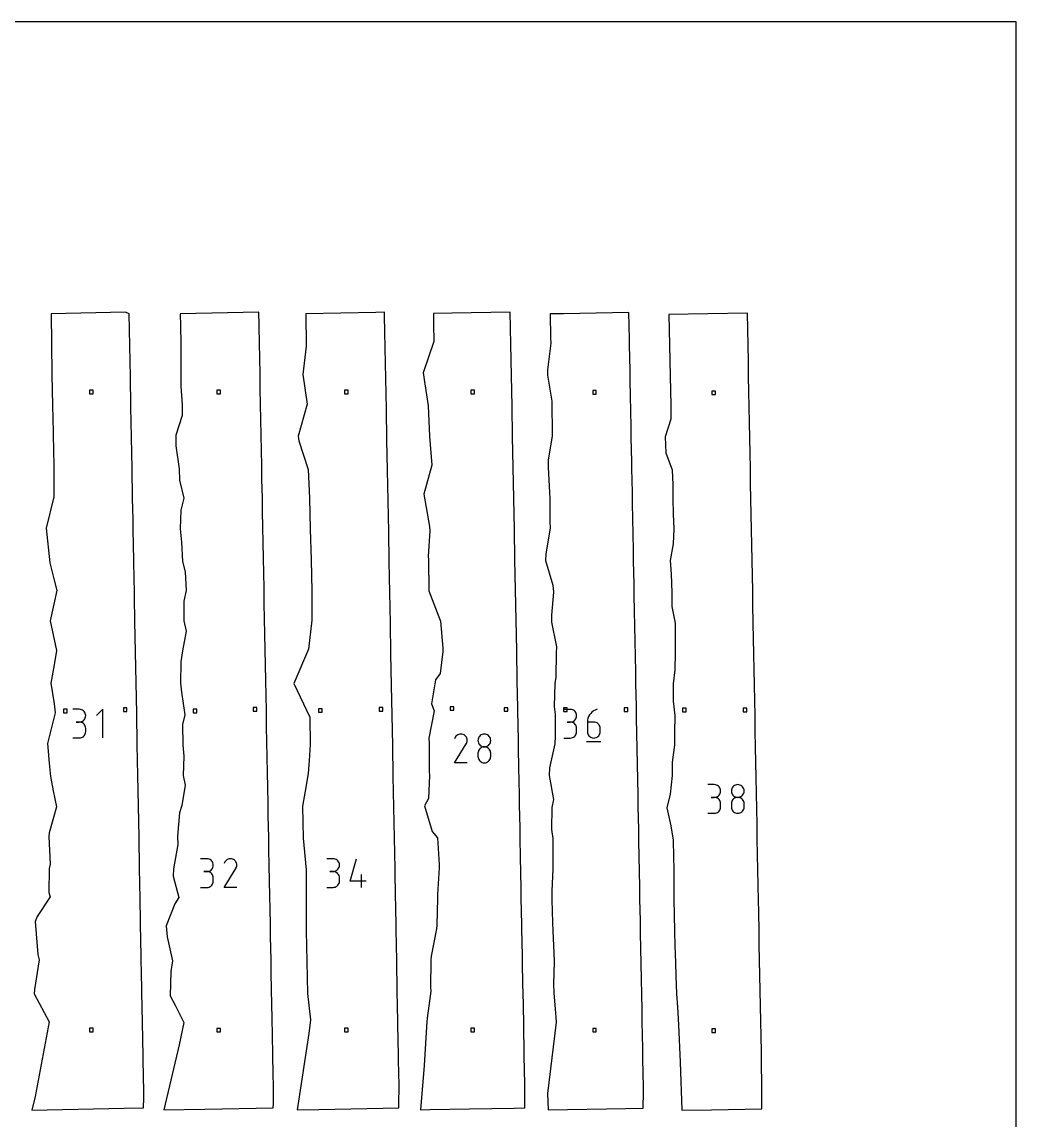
# Model space of a CAD drawing. Extents: x 0 to 24, y 0 to 12.
# Drawn here: x 17.77 to 24, y 5.12 to 12 of the extents above; entities that cross this region are included whole.
import ezdxf

# ---------------------------------------------------------------- set-up
doc = ezdxf.new("R2010")
doc.units = 0

msp = doc.modelspace()

# ---------------------------------------------------------------- linework, layer by layer
at = {"layer": 'annotation', "color": 1}
for p, q in [((18.131469, 7.694065), (18.091511, 7.694065)), ((18.138656, 7.69342), (18.131469, 7.694065)), ((18.145418, 7.691561), (18.138656, 7.69342)), ((18.151644, 7.688603), (18.145418, 7.691561)), ((18.15722, 7.684659), (18.151644, 7.688603)), ((18.162035, 7.679844), (18.15722, 7.684659)), ((18.165975, 7.674273), (18.162035, 7.679844)), ((18.168929, 7.66806), (18.165975, 7.674273)), ((18.165975, 7.633974), (18.168929, 7.640207)), ((18.170784, 7.661318), (18.168929, 7.66806)), ((18.168929, 7.640207), (18.170784, 7.646975)), ((18.171427, 7.654163), (18.170784, 7.661318)), ((18.170784, 7.646975), (18.171427, 7.654163)), ((18.171427, 7.654163), (18.171427, 7.654163)), ((18.278915, 7.694274), (18.238911, 7.654259)), ((18.278915, 7.514332), (18.278915, 7.694274)), ((21.207369, 7.693604), (21.167426, 7.693604)), ((21.214553, 7.692959), (21.207369, 7.693604)), ((21.221312, 7.691101), (21.214553, 7.692959)), ((21.227536, 7.688144), (21.221312, 7.691101)), ((21.23311, 7.684202), (21.227536, 7.688144)), ((21.237923, 7.679389), (21.23311, 7.684202)), ((21.241862, 7.67382), (21.237923, 7.679389)), ((21.244815, 7.667609), (21.241862, 7.67382)), ((21.241862, 7.633536), (21.244815, 7.639767)), ((21.246669, 7.66087), (21.244815, 7.667609)), ((21.244815, 7.639767), (21.246669, 7.646532)), ((21.247312, 7.653718), (21.246669, 7.66087)), ((21.246669, 7.646532), (21.247312, 7.653718)), ((21.247312, 7.653718), (21.247312, 7.653718)), ((21.31823, 7.637552), (21.315649, 7.625871)), ((21.322401, 7.648612), (21.31823, 7.637552)), ((21.328053, 7.658906), (21.322401, 7.648612)), ((21.335079, 7.668289), (21.328053, 7.658906)), ((21.343371, 7.676616), (21.335079, 7.668289)), ((21.35282, 7.683742), (21.343371, 7.676616)), ((21.36332, 7.689523), (21.35282, 7.683742)), ((21.374763, 7.693813), (21.36332, 7.689523)), ((21.374763, 7.693813), (21.374763, 7.693813)), ((18.131469, 7.614149), (18.111462, 7.614149)), ((18.111462, 7.614149), (18.131469, 7.614149)), ((18.131469, 7.614149), (18.138656, 7.614794)), ((18.138656, 7.613504), (18.131469, 7.614149)), ((18.131469, 7.614149), (18.131469, 7.614149)), ((18.138656, 7.614794), (18.145418, 7.616654)), ((18.145418, 7.611645), (18.138656, 7.613504)), ((18.145418, 7.616654), (18.151644, 7.619615)), ((18.151644, 7.608686), (18.145418, 7.611645)), ((18.151644, 7.619615), (18.15722, 7.623565)), ((18.15722, 7.604743), (18.151644, 7.608686)), ((18.15722, 7.623565), (18.162035, 7.628389)), ((18.162035, 7.599928), (18.15722, 7.604743)), ((18.162035, 7.628389), (18.165975, 7.633974)), ((18.165975, 7.594357), (18.162035, 7.599928)), ((18.168929, 7.588143), (18.165975, 7.594357)), ((18.170784, 7.581402), (18.168929, 7.588143)), ((18.171427, 7.574247), (18.170784, 7.581402)), ((18.171427, 7.55424), (18.171427, 7.574247)), ((18.171427, 7.574247), (18.171427, 7.574247)), ((21.207369, 7.613718), (21.187369, 7.613718)), ((21.187369, 7.613718), (21.207369, 7.613718)), ((21.207369, 7.613718), (21.214553, 7.614363)), ((21.214553, 7.613074), (21.207369, 7.613718)), ((21.207369, 7.613718), (21.207369, 7.613718)), ((21.214553, 7.614363), (21.221312, 7.616223)), ((21.221312, 7.611215), (21.214553, 7.613074)), ((21.221312, 7.616223), (21.227536, 7.619183)), ((21.227536, 7.608258), (21.221312, 7.611215)), ((21.227536, 7.619183), (21.23311, 7.623131)), ((21.23311, 7.604316), (21.227536, 7.608258)), ((21.23311, 7.623131), (21.237923, 7.627953)), ((21.237923, 7.599503), (21.23311, 7.604316)), ((21.237923, 7.627953), (21.241862, 7.633536)), ((21.241862, 7.593934), (21.237923, 7.599503)), ((21.244815, 7.587723), (21.241862, 7.593934)), ((21.246669, 7.580984), (21.244815, 7.587723)), ((21.247312, 7.573832), (21.246669, 7.580984)), ((21.247312, 7.553832), (21.247312, 7.573832)), ((21.247312, 7.573832), (21.247312, 7.573832)), ((21.315649, 7.625871), (21.314764, 7.613713)), ((21.314764, 7.613713), (21.314764, 7.553928)), ((21.354707, 7.613713), (21.314764, 7.613713)), ((21.361891, 7.613072), (21.354707, 7.613713)), ((21.368651, 7.611223), (21.361891, 7.613072)), ((21.374874, 7.608277), (21.368651, 7.611223)), ((21.380448, 7.604347), (21.374874, 7.608277)), ((21.385261, 7.599544), (21.380448, 7.604347)), ((21.3892, 7.593978), (21.385261, 7.599544)), ((21.392153, 7.587763), (21.3892, 7.593978)), ((21.394007, 7.581008), (21.392153, 7.587763)), ((21.39465, 7.573826), (21.394007, 7.581008)), ((21.39465, 7.553928), (21.39465, 7.573826)), ((21.39465, 7.573826), (21.39465, 7.573826)), ((18.091511, 7.514338), (18.131469, 7.514338)), ((18.131469, 7.514338), (18.138656, 7.514983)), ((18.131469, 7.514338), (18.131469, 7.514338)), ((18.138656, 7.514983), (18.145418, 7.516841)), ((18.145418, 7.516841), (18.151644, 7.519798)), ((18.151644, 7.519798), (18.15722, 7.52374)), ((18.15722, 7.52374), (18.162035, 7.528554)), ((18.162035, 7.528554), (18.165975, 7.534125)), ((18.165975, 7.534125), (18.168929, 7.540339)), ((18.168929, 7.540339), (18.170784, 7.547082)), ((18.170784, 7.547082), (18.171427, 7.55424)), ((20.487139, 7.518771), (20.481893, 7.508707)), ((20.491303, 7.524674), (20.487139, 7.518771)), ((20.496298, 7.529603), (20.491303, 7.524674)), ((20.501973, 7.533516), (20.496298, 7.529603)), ((20.508176, 7.536375), (20.501973, 7.533516)), ((20.514755, 7.53814), (20.508176, 7.536375)), ((20.521558, 7.538772), (20.514755, 7.53814)), ((20.528433, 7.53823), (20.521558, 7.538772)), ((20.535228, 7.536477), (20.528433, 7.53823)), ((20.541792, 7.533472), (20.535228, 7.536477)), ((20.547662, 7.529303), (20.541792, 7.533472)), ((20.541792, 7.533472), (20.541792, 7.533472)), ((20.552571, 7.524301), (20.547662, 7.529303)), ((20.556473, 7.518618), (20.552571, 7.524301)), ((20.559326, 7.512408), (20.556473, 7.518618)), ((20.561086, 7.505825), (20.559326, 7.512408)), ((20.56171, 7.499021), (20.561086, 7.505825)), ((20.561153, 7.49215), (20.56171, 7.499021)), ((20.629808, 7.505815), (20.629163, 7.498661)), ((20.629163, 7.498661), (20.629163, 7.498661)), ((20.629163, 7.498661), (20.629808, 7.491474)), ((20.631666, 7.512555), (20.629808, 7.505815)), ((20.634624, 7.518767), (20.631666, 7.512555)), ((20.638569, 7.524338), (20.634624, 7.518767)), ((20.643386, 7.529151), (20.638569, 7.524338)), ((20.648963, 7.533094), (20.643386, 7.529151)), ((20.655186, 7.536052), (20.648963, 7.533094)), ((20.661941, 7.537911), (20.655186, 7.536052)), ((20.669114, 7.538556), (20.661941, 7.537911)), ((20.676288, 7.537911), (20.669114, 7.538556)), ((20.669114, 7.538556), (20.669114, 7.538556)), ((20.683043, 7.536052), (20.676288, 7.537911)), ((20.689265, 7.533094), (20.683043, 7.536052)), ((20.694842, 7.529151), (20.689265, 7.533094)), ((20.69966, 7.524338), (20.694842, 7.529151)), ((20.703604, 7.518767), (20.69966, 7.524338)), ((20.706563, 7.512555), (20.703604, 7.518767)), ((20.708421, 7.505815), (20.706563, 7.512555)), ((20.709066, 7.498661), (20.708421, 7.505815)), ((20.708421, 7.491474), (20.709066, 7.498661)), ((20.709066, 7.498661), (20.709066, 7.498661)), ((21.167426, 7.513946), (21.207369, 7.513946)), ((21.207369, 7.513946), (21.214553, 7.51459)), ((21.207369, 7.513946), (21.207369, 7.513946)), ((21.214553, 7.51459), (21.221312, 7.516448)), ((21.221312, 7.516448), (21.227536, 7.519404)), ((21.227536, 7.519404), (21.23311, 7.523345)), ((21.23311, 7.523345), (21.237923, 7.528157)), ((21.237923, 7.528157), (21.241862, 7.533725)), ((21.241862, 7.533725), (21.244815, 7.539937)), ((21.244815, 7.539937), (21.246669, 7.546677)), ((21.246669, 7.546677), (21.247312, 7.553832)), ((21.314764, 7.553928), (21.314764, 7.553928)), ((21.314764, 7.553928), (21.315409, 7.546743)), ((21.315409, 7.546743), (21.317268, 7.539979)), ((21.317268, 7.539979), (21.320227, 7.53375)), ((21.320227, 7.53375), (21.324172, 7.528168)), ((21.324172, 7.528168), (21.328989, 7.523348)), ((21.328989, 7.523348), (21.334565, 7.519402)), ((21.334565, 7.519402), (21.340786, 7.516443)), ((21.340786, 7.516443), (21.347538, 7.514585)), ((21.347538, 7.514585), (21.354707, 7.51394)), ((21.354707, 7.51394), (21.361891, 7.514585)), ((21.354707, 7.51394), (21.354707, 7.51394)), ((21.361891, 7.514585), (21.368651, 7.516443)), ((21.368651, 7.516443), (21.374874, 7.519402)), ((21.374874, 7.519402), (21.380448, 7.523348)), ((21.380448, 7.523348), (21.385261, 7.528168)), ((21.385261, 7.528168), (21.3892, 7.53375)), ((21.3892, 7.53375), (21.392153, 7.539979)), ((21.392153, 7.539979), (21.394007, 7.546743)), ((21.394007, 7.546743), (21.39465, 7.553928)), ((20.48178, 7.358864), (20.555613, 7.477725)), ((20.555613, 7.477725), (20.555701, 7.477834)), ((20.555613, 7.477725), (20.555613, 7.477725)), ((20.555701, 7.477834), (20.555786, 7.477944)), ((20.555786, 7.477944), (20.555867, 7.478056)), ((20.555867, 7.478056), (20.555946, 7.478171)), ((20.555946, 7.478171), (20.556023, 7.47829)), ((20.556023, 7.47829), (20.556099, 7.478413)), ((20.556099, 7.478413), (20.556174, 7.478541)), ((20.556174, 7.478541), (20.556249, 7.478677)), ((20.556249, 7.478677), (20.556324, 7.478819)), ((20.556324, 7.478819), (20.559372, 7.485365)), ((20.556324, 7.478819), (20.556324, 7.478819)), ((20.559372, 7.485365), (20.561153, 7.49215)), ((20.629808, 7.491474), (20.631667, 7.484707)), ((20.631666, 7.432604), (20.629808, 7.425841)), ((20.634624, 7.438834), (20.631666, 7.432604)), ((20.631667, 7.484707), (20.634627, 7.478475)), ((20.638569, 7.444417), (20.634624, 7.438834)), ((20.634627, 7.478475), (20.638572, 7.472891)), ((20.643386, 7.44924), (20.638569, 7.444417)), ((20.638572, 7.472891), (20.643391, 7.468068)), ((20.648963, 7.453188), (20.643386, 7.44924)), ((20.643391, 7.468068), (20.648968, 7.464119)), ((20.655186, 7.456149), (20.648963, 7.453188)), ((20.648968, 7.464119), (20.65519, 7.461158)), ((20.661941, 7.458008), (20.655186, 7.456149)), ((20.65519, 7.461158), (20.661944, 7.459298)), ((20.669114, 7.458653), (20.661941, 7.458008)), ((20.661944, 7.459298), (20.669114, 7.458653)), ((20.669114, 7.458653), (20.676285, 7.459298)), ((20.676288, 7.458009), (20.669114, 7.458653)), ((20.669114, 7.458653), (20.669114, 7.458653)), ((20.669114, 7.458653), (20.669114, 7.458653)), ((20.676285, 7.459298), (20.683038, 7.461158)), ((20.683043, 7.45615), (20.676288, 7.458009)), ((20.683038, 7.461158), (20.68926, 7.464119)), ((20.689265, 7.45319), (20.683043, 7.45615)), ((20.68926, 7.464119), (20.694838, 7.468068)), ((20.694842, 7.449243), (20.689265, 7.45319)), ((20.694838, 7.468068), (20.699656, 7.472891)), ((20.69966, 7.444422), (20.694842, 7.449243)), ((20.699656, 7.472891), (20.703602, 7.478475)), ((20.703604, 7.43884), (20.69966, 7.444422)), ((20.703602, 7.478475), (20.706561, 7.484707)), ((20.706563, 7.432609), (20.703604, 7.43884)), ((20.706561, 7.484707), (20.708421, 7.491474)), ((20.708421, 7.425844), (20.706563, 7.432609)), ((21.309761, 7.491456), (21.399698, 7.491456)), ((20.629808, 7.425841), (20.629163, 7.418657)), ((20.629163, 7.418657), (20.629163, 7.398754)), ((20.629163, 7.398754), (20.629163, 7.398754)), ((20.629163, 7.398754), (20.629808, 7.391571)), ((20.629808, 7.391571), (20.631667, 7.384815)), ((20.631667, 7.384815), (20.634627, 7.378598)), ((20.634627, 7.378598), (20.638572, 7.373031)), ((20.638572, 7.373031), (20.643391, 7.368227)), ((20.643391, 7.368227), (20.648968, 7.364296)), ((20.648968, 7.364296), (20.65519, 7.36135)), ((20.65519, 7.36135), (20.661944, 7.359501)), ((20.676285, 7.359501), (20.683038, 7.36135)), ((20.683038, 7.36135), (20.68926, 7.364296)), ((20.68926, 7.364296), (20.694838, 7.368227)), ((20.694838, 7.368227), (20.699656, 7.373031)), ((20.699656, 7.373031), (20.703602, 7.378598)), ((20.703602, 7.378598), (20.706561, 7.384815)), ((20.706561, 7.384815), (20.708421, 7.391571)), ((20.709066, 7.418657), (20.708421, 7.425844)), ((20.708421, 7.391571), (20.709066, 7.398754)), ((20.709066, 7.398754), (20.709066, 7.418657)), ((20.709066, 7.418657), (20.709066, 7.418657)), ((20.561683, 7.358864), (20.48178, 7.358864)), ((20.661944, 7.359501), (20.669114, 7.358859)), ((20.669114, 7.358859), (20.676285, 7.359501)), ((20.669114, 7.358859), (20.669114, 7.358859)), ((22.109342, 7.222083), (22.069413, 7.222083)), ((22.116523, 7.221438), (22.109342, 7.222083)), ((22.12328, 7.219581), (22.116523, 7.221438)), ((22.129501, 7.216625), (22.12328, 7.219581)), ((22.135073, 7.212684), (22.129501, 7.216625)), ((22.139885, 7.207873), (22.135073, 7.212684)), ((22.135073, 7.151635), (22.139885, 7.156456)), ((22.143822, 7.202306), (22.139885, 7.207873)), ((22.139885, 7.156456), (22.143822, 7.162037)), ((22.146774, 7.196097), (22.143822, 7.202306)), ((22.143822, 7.162037), (22.146774, 7.168265)), ((22.148627, 7.18936), (22.146774, 7.196097)), ((22.146774, 7.168265), (22.148627, 7.175028)), ((22.14927, 7.182211), (22.148627, 7.18936)), ((22.148627, 7.175028), (22.14927, 7.182211)), ((22.14927, 7.182211), (22.14927, 7.182211)), ((22.217342, 7.189349), (22.216698, 7.1822)), ((22.216698, 7.1822), (22.216698, 7.1822)), ((22.216698, 7.1822), (22.217343, 7.175016)), ((22.2192, 7.196085), (22.217342, 7.189349)), ((22.217343, 7.175016), (22.219201, 7.168254)), ((22.222156, 7.202294), (22.2192, 7.196085)), ((22.219201, 7.168254), (22.222159, 7.162025)), ((22.226099, 7.207861), (22.222156, 7.202294)), ((22.222159, 7.162025), (22.226102, 7.156444)), ((22.230914, 7.212672), (22.226099, 7.207861)), ((22.226102, 7.156444), (22.230918, 7.151624)), ((22.236487, 7.216613), (22.230914, 7.212672)), ((22.242706, 7.21957), (22.236487, 7.216613)), ((22.249457, 7.221427), (22.242706, 7.21957)), ((22.256627, 7.222072), (22.249457, 7.221427)), ((22.263796, 7.221427), (22.256627, 7.222072)), ((22.256627, 7.222072), (22.256627, 7.222072)), ((22.270547, 7.21957), (22.263796, 7.221427)), ((22.276766, 7.216613), (22.270547, 7.21957)), ((22.28234, 7.212672), (22.276766, 7.216613)), ((22.282335, 7.151624), (22.287151, 7.156444)), ((22.287155, 7.207861), (22.28234, 7.212672)), ((22.287151, 7.156444), (22.291095, 7.162025)), ((22.291097, 7.202294), (22.287155, 7.207861)), ((22.291095, 7.162025), (22.294052, 7.168254)), ((22.294054, 7.196085), (22.291097, 7.202294)), ((22.294052, 7.168254), (22.295911, 7.175016)), ((22.295911, 7.189349), (22.294054, 7.196085)), ((22.296555, 7.1822), (22.295911, 7.189349)), ((22.295911, 7.175016), (22.296555, 7.1822)), ((22.296555, 7.1822), (22.296555, 7.1822)), ((22.109342, 7.142226), (22.089349, 7.142226)), ((22.089349, 7.142226), (22.109342, 7.142226)), ((22.109342, 7.142226), (22.116523, 7.142871)), ((22.116523, 7.141581), (22.109342, 7.142226)), ((22.109342, 7.142226), (22.109342, 7.142226)), ((22.116523, 7.142871), (22.12328, 7.144729)), ((22.12328, 7.139724), (22.116523, 7.141581)), ((22.12328, 7.144729), (22.129501, 7.147689)), ((22.129501, 7.136767), (22.12328, 7.139724)), ((22.129501, 7.147689), (22.135073, 7.151635)), ((22.135073, 7.132827), (22.129501, 7.136767)), ((22.139885, 7.128016), (22.135073, 7.132827)), ((22.143822, 7.122449), (22.139885, 7.128016)), ((22.146774, 7.11624), (22.143822, 7.122449)), ((22.148627, 7.109503), (22.146774, 7.11624)), ((22.14927, 7.102354), (22.148627, 7.109503)), ((22.14927, 7.082361), (22.14927, 7.102354)), ((22.14927, 7.102354), (22.14927, 7.102354)), ((22.217342, 7.109421), (22.216698, 7.102241)), ((22.216698, 7.102241), (22.216698, 7.08235)), ((22.2192, 7.116181), (22.217342, 7.109421)), ((22.222156, 7.122407), (22.2192, 7.116181)), ((22.226099, 7.127987), (22.222156, 7.122407)), ((22.230914, 7.132807), (22.226099, 7.127987)), ((22.236487, 7.136752), (22.230914, 7.132807)), ((22.230918, 7.151624), (22.236492, 7.147677)), ((22.242706, 7.139711), (22.236487, 7.136752)), ((22.236492, 7.147677), (22.242711, 7.144718)), ((22.249457, 7.14157), (22.242706, 7.139711)), ((22.242711, 7.144718), (22.24946, 7.142859)), ((22.256627, 7.142215), (22.249457, 7.14157)), ((22.24946, 7.142859), (22.256627, 7.142215)), ((22.256627, 7.142215), (22.263793, 7.142859)), ((22.263796, 7.14157), (22.256627, 7.142215)), ((22.256627, 7.142215), (22.256627, 7.142215)), ((22.256627, 7.142215), (22.256627, 7.142215)), ((22.263793, 7.142859), (22.270543, 7.144718)), ((22.270547, 7.139713), (22.263796, 7.14157)), ((22.270543, 7.144718), (22.276761, 7.147677)), ((22.276766, 7.136755), (22.270547, 7.139713)), ((22.276761, 7.147677), (22.282335, 7.151624)), ((22.28234, 7.13281), (22.276766, 7.136755)), ((22.287155, 7.127992), (22.28234, 7.13281)), ((22.291097, 7.122412), (22.287155, 7.127992)), ((22.294054, 7.116185), (22.291097, 7.122412)), ((22.295911, 7.109424), (22.294054, 7.116185)), ((22.296555, 7.102241), (22.295911, 7.109424)), ((22.296555, 7.08235), (22.296555, 7.102241)), ((22.296555, 7.102241), (22.296555, 7.102241)), ((22.069413, 7.042489), (22.109342, 7.042489)), ((22.109342, 7.042489), (22.116523, 7.043133)), ((22.109342, 7.042489), (22.109342, 7.042489)), ((22.116523, 7.043133), (22.12328, 7.04499)), ((22.12328, 7.04499), (22.129501, 7.047945)), ((22.129501, 7.047945), (22.135073, 7.051885)), ((22.135073, 7.051885), (22.139885, 7.056695)), ((22.139885, 7.056695), (22.143822, 7.062262)), ((22.143822, 7.062262), (22.146774, 7.068471)), ((22.146774, 7.068471), (22.148627, 7.075209)), ((22.148627, 7.075209), (22.14927, 7.082361)), ((22.216698, 7.08235), (22.216698, 7.08235)), ((22.216698, 7.08235), (22.217343, 7.075171)), ((22.217343, 7.075171), (22.219201, 7.068419)), ((22.219201, 7.068419), (22.222159, 7.062205)), ((22.222159, 7.062205), (22.226102, 7.056642)), ((22.226102, 7.056642), (22.230918, 7.05184)), ((22.230918, 7.05184), (22.236492, 7.047911)), ((22.236492, 7.047911), (22.242711, 7.044967)), ((22.242711, 7.044967), (22.24946, 7.043119)), ((22.24946, 7.043119), (22.256627, 7.042478)), ((22.256627, 7.042478), (22.263793, 7.043119)), ((22.256627, 7.042478), (22.256627, 7.042478)), ((22.263793, 7.043119), (22.270543, 7.044967)), ((22.270543, 7.044967), (22.276761, 7.047911)), ((22.276761, 7.047911), (22.282335, 7.05184)), ((22.282335, 7.05184), (22.287151, 7.056642)), ((22.287151, 7.056642), (22.291095, 7.062205)), ((22.291095, 7.062205), (22.294052, 7.068419)), ((22.294052, 7.068419), (22.295911, 7.075171)), ((22.295911, 7.075171), (22.296555, 7.08235)), ((18.930866, 6.757398), (18.89091, 6.757398)), ((18.938052, 6.756753), (18.930866, 6.757398)), ((18.944814, 6.754894), (18.938052, 6.756753)), ((18.951039, 6.751936), (18.944814, 6.754894)), ((18.956616, 6.747992), (18.951039, 6.751936)), ((18.96143, 6.743178), (18.956616, 6.747992)), ((18.96537, 6.737607), (18.96143, 6.743178)), ((19.047834, 6.743504), (19.04367, 6.737599)), ((19.05283, 6.748432), (19.047834, 6.743504)), ((19.058505, 6.752346), (19.05283, 6.748432)), ((19.064709, 6.755205), (19.058505, 6.752346)), ((19.071289, 6.756971), (19.064709, 6.755205)), ((19.078092, 6.757602), (19.071289, 6.756971)), ((19.084968, 6.757061), (19.078092, 6.757602)), ((19.091765, 6.755307), (19.084968, 6.757061)), ((19.098329, 6.752302), (19.091765, 6.755307)), ((19.1042, 6.748133), (19.098329, 6.752302)), ((19.098329, 6.752302), (19.098329, 6.752302)), ((19.109109, 6.74313), (19.1042, 6.748133)), ((19.113012, 6.737447), (19.109109, 6.74313)), ((19.721407, 6.757822), (19.681458, 6.757822)), ((19.728592, 6.757177), (19.721407, 6.757822)), ((19.735353, 6.755319), (19.728592, 6.757177)), ((19.741577, 6.752361), (19.735353, 6.755319)), ((19.747152, 6.748418), (19.741577, 6.752361)), ((19.751966, 6.743605), (19.747152, 6.748418)), ((19.755905, 6.738035), (19.751966, 6.743605)), ((19.828819, 6.618125), (19.868711, 6.758031)), ((18.930866, 6.677486), (18.91086, 6.677486)), ((18.91086, 6.677486), (18.930866, 6.677486)), ((18.930866, 6.677486), (18.938052, 6.678131)), ((18.938052, 6.676841), (18.930866, 6.677486)), ((18.930866, 6.677486), (18.930866, 6.677486)), ((18.938052, 6.678131), (18.944814, 6.679991)), ((18.944814, 6.674982), (18.938052, 6.676841)), ((18.944814, 6.679991), (18.951039, 6.682952)), ((18.951039, 6.672024), (18.944814, 6.674982)), ((18.951039, 6.682952), (18.956616, 6.686902)), ((18.956616, 6.686902), (18.96143, 6.691725)), ((18.96143, 6.691725), (18.96537, 6.69731)), ((18.968324, 6.731394), (18.96537, 6.737607)), ((18.96537, 6.69731), (18.968324, 6.703543)), ((18.970179, 6.724653), (18.968324, 6.731394)), ((18.968324, 6.703543), (18.970179, 6.71031)), ((18.970822, 6.717498), (18.970179, 6.724653)), ((18.970179, 6.71031), (18.970822, 6.717498)), ((18.970822, 6.717498), (18.970822, 6.717498)), ((19.03831, 6.577673), (19.112152, 6.696548)), ((19.04367, 6.737599), (19.038423, 6.727534)), ((19.112152, 6.696548), (19.11224, 6.696658)), ((19.112152, 6.696548), (19.112152, 6.696548)), ((19.11224, 6.696658), (19.112325, 6.696768)), ((19.112325, 6.696768), (19.112406, 6.69688)), ((19.112406, 6.69688), (19.112485, 6.696995)), ((19.112485, 6.696995), (19.112562, 6.697113)), ((19.112562, 6.697113), (19.112638, 6.697236)), ((19.112638, 6.697236), (19.112713, 6.697365)), ((19.112713, 6.697365), (19.112788, 6.6975)), ((19.112788, 6.6975), (19.112863, 6.697643)), ((19.112863, 6.697643), (19.115911, 6.704189)), ((19.112863, 6.697643), (19.112863, 6.697643)), ((19.115866, 6.731236), (19.113012, 6.737447)), ((19.117626, 6.724652), (19.115866, 6.731236)), ((19.115911, 6.704189), (19.117693, 6.710975)), ((19.11825, 6.717847), (19.117626, 6.724652)), ((19.117693, 6.710975), (19.11825, 6.717847)), ((19.721407, 6.677924), (19.701405, 6.677924)), ((19.701405, 6.677924), (19.721407, 6.677924)), ((19.721407, 6.677924), (19.728592, 6.678569)), ((19.728592, 6.677279), (19.721407, 6.677924)), ((19.721407, 6.677924), (19.721407, 6.677924)), ((19.728592, 6.678569), (19.735353, 6.680429)), ((19.735353, 6.675421), (19.728592, 6.677279)), ((19.735353, 6.680429), (19.741577, 6.68339)), ((19.741577, 6.672463), (19.735353, 6.675421)), ((19.741577, 6.68339), (19.747152, 6.687338)), ((19.747152, 6.687338), (19.751966, 6.692161)), ((19.751966, 6.692161), (19.755905, 6.697745)), ((19.758859, 6.731823), (19.755905, 6.738035)), ((19.755905, 6.697745), (19.758859, 6.703977)), ((19.760713, 6.725083), (19.758859, 6.731823)), ((19.758859, 6.703977), (19.760713, 6.710743)), ((19.761356, 6.71793), (19.760713, 6.725083)), ((19.760713, 6.710743), (19.761356, 6.71793)), ((19.761356, 6.71793), (19.761356, 6.71793)), ((18.956616, 6.66808), (18.951039, 6.672024)), ((18.96143, 6.663266), (18.956616, 6.66808)), ((18.96537, 6.657695), (18.96143, 6.663266)), ((18.968324, 6.651482), (18.96537, 6.657695)), ((18.970179, 6.644741), (18.968324, 6.651482)), ((18.968324, 6.60368), (18.970179, 6.610422)), ((18.970822, 6.637586), (18.970179, 6.644741)), ((18.970179, 6.610422), (18.970822, 6.61758)), ((18.970822, 6.61758), (18.970822, 6.637586)), ((18.970822, 6.637586), (18.970822, 6.637586)), ((19.747152, 6.66852), (19.741577, 6.672463)), ((19.751966, 6.663707), (19.747152, 6.66852)), ((19.755905, 6.658137), (19.751966, 6.663707)), ((19.758859, 6.651925), (19.755905, 6.658137)), ((19.760713, 6.645185), (19.758859, 6.651925)), ((19.758859, 6.604132), (19.760713, 6.610873)), ((19.761356, 6.638032), (19.760713, 6.645185)), ((19.760713, 6.610873), (19.761356, 6.618029)), ((19.761356, 6.618029), (19.761356, 6.638032)), ((19.761356, 6.638032), (19.761356, 6.638032)), ((19.928708, 6.618125), (19.828819, 6.618125)), ((19.898766, 6.578131), (19.898766, 6.658029)), ((18.89091, 6.57768), (18.930866, 6.57768)), ((18.930866, 6.57768), (18.938052, 6.578325)), ((18.930866, 6.57768), (18.930866, 6.57768)), ((18.938052, 6.578325), (18.944814, 6.580183)), ((18.944814, 6.580183), (18.951039, 6.58314)), ((18.951039, 6.58314), (18.956616, 6.587082)), ((18.956616, 6.587082), (18.96143, 6.591896)), ((18.96143, 6.591896), (18.96537, 6.597466)), ((18.96537, 6.597466), (18.968324, 6.60368)), ((19.118222, 6.577673), (19.03831, 6.577673)), ((19.681458, 6.578137), (19.721407, 6.578137)), ((19.721407, 6.578137), (19.728592, 6.578781)), ((19.721407, 6.578137), (19.721407, 6.578137)), ((19.728592, 6.578781), (19.735353, 6.580639)), ((19.735353, 6.580639), (19.741577, 6.583595)), ((19.741577, 6.583595), (19.747152, 6.587537)), ((19.747152, 6.587537), (19.751966, 6.59235)), ((19.751966, 6.59235), (19.755905, 6.597919)), ((19.755905, 6.597919), (19.758859, 6.604132))]:
    msp.add_line(p, q, dxfattribs=at)
at = {"layer": 'boundary', "color": 5}
for p, q in [((19.256222, 10.181689), (19.059578, 10.177989)), ((19.257734, 10.101228), (19.256222, 10.181689)), ((20.043783, 10.181499), (19.989488, 10.180477)), ((20.044196, 10.159487), (20.043783, 10.181499)), ((20.831692, 10.181592), (20.466172, 10.174715)), ((20.835446, 9.981824), (20.831692, 10.181592)), ((18.421034, 10.180919), (17.954143, 10.172134)), ((17.954143, 10.172134), (17.956534, 9.984594)), ((18.44385, 10.172029), (18.421034, 10.180919)), ((18.447618, 9.971502), (18.44385, 10.172029)), ((19.059578, 10.177989), (18.764135, 10.172431)), ((18.764135, 10.172431), (18.765098, 10.096496)), ((19.989488, 10.180477), (19.549867, 10.172206)), ((19.549867, 10.172206), (19.550262, 10.149597)), ((19.550262, 10.149597), (19.55344, 9.989573)), ((20.047983, 9.957948), (20.044196, 10.159487)), ((20.466172, 10.174715), (20.349947, 10.172528)), ((20.349947, 10.172528), (20.351175, 10.106219)), ((21.164349, 10.172204), (21.081209, 10.17064)), ((21.081209, 10.17064), (21.08425, 10.020698)), ((21.574955, 10.17993), (21.164349, 10.172204)), ((21.57808, 10.013592), (21.574955, 10.17993)), ((22.068161, 10.171074), (21.825067, 10.1665)), ((21.825067, 10.1665), (21.82668, 10.070068)), ((22.317326, 10.175762), (22.068161, 10.171074)), ((22.319227, 10.074636), (22.317326, 10.175762)), ((18.765098, 10.096496), (18.767027, 9.985157)), ((19.26003, 9.979065), (19.257734, 10.101228)), ((20.351175, 10.106219), (20.353145, 9.999107)), ((21.82668, 10.070068), (21.828169, 9.979105)), ((22.321186, 9.970386), (22.319227, 10.074636)), ((17.956534, 9.984594), (17.959722, 9.791053)), ((18.767027, 9.985157), (18.768335, 9.908368)), ((19.261452, 9.903369), (19.26003, 9.979065)), ((19.55344, 9.989573), (19.553232, 9.968656)), ((20.353145, 9.999107), (20.285226, 9.801648)), ((20.839174, 9.783415), (20.835446, 9.981824)), ((21.084784, 9.988725), (21.064539, 9.819789)), ((21.08425, 10.020698), (21.084784, 9.988725)), ((21.578799, 9.975359), (21.57808, 10.013592)), ((21.581742, 9.818743), (21.578799, 9.975359)), ((21.828169, 9.979105), (21.8303, 9.877884)), ((18.451219, 9.779896), (18.447618, 9.971502)), ((18.768335, 9.908368), (18.767066, 9.79178)), ((19.553232, 9.968656), (19.530904, 9.791881)), ((20.051603, 9.765313), (20.047983, 9.957948)), ((22.322949, 9.876557), (22.321186, 9.970386)), ((19.263653, 9.786254), (19.261452, 9.903369)), ((21.8303, 9.877884), (21.832214, 9.783713)), ((22.324803, 9.777909), (22.322949, 9.876557)), ((17.959722, 9.791053), (17.963212, 9.596315)), ((18.454819, 9.588325), (18.451219, 9.779896)), ((18.767066, 9.79178), (18.768481, 9.717076)), ((19.265055, 9.711646), (19.263653, 9.786254)), ((19.530904, 9.791881), (19.559866, 9.605622)), ((20.285226, 9.801648), (20.317974, 9.596066)), ((20.842749, 9.593147), (20.839174, 9.783415)), ((21.064539, 9.819789), (21.065208, 9.787486)), ((21.065208, 9.787486), (21.091616, 9.625342)), ((21.582451, 9.780994), (21.581742, 9.818743)), ((21.585324, 9.628119), (21.582451, 9.780994)), ((21.832214, 9.783713), (21.834465, 9.688374)), ((22.326546, 9.68512), (22.324803, 9.777909)), ((18.768481, 9.717076), (18.775141, 9.60329)), ((19.267264, 9.5941), (19.265055, 9.711646)), ((20.055189, 9.574515), (20.051603, 9.765313)), ((21.834465, 9.688374), (21.837122, 9.59832)), ((22.328418, 9.585499), (22.326546, 9.68512)), ((17.963212, 9.596315), (17.967452, 9.430864)), ((18.458417, 9.39683), (18.454819, 9.588325)), ((18.775141, 9.60329), (18.776821, 9.535179)), ((19.268651, 9.52027), (19.267264, 9.5941)), ((19.559866, 9.605622), (19.502022, 9.40426)), ((20.058832, 9.380663), (20.055189, 9.574515)), ((20.317974, 9.596066), (20.324846, 9.405723)), ((20.84636, 9.401012), (20.842749, 9.593147)), ((21.091616, 9.625342), (21.092365, 9.593784)), ((21.092365, 9.593784), (21.093722, 9.438963)), ((21.586034, 9.590366), (21.585324, 9.628119)), ((21.588925, 9.436498), (21.586034, 9.590366)), ((21.837122, 9.59832), (21.838148, 9.510863)), ((22.330144, 9.493645), (22.328418, 9.585499)), ((18.776821, 9.535179), (18.735164, 9.411894)), ((19.270947, 9.39809), (19.268651, 9.52027)), ((21.838148, 9.510863), (21.80192, 9.400406)), ((22.332097, 9.389756), (22.330144, 9.493645)), ((17.967452, 9.430864), (17.968008, 9.408311)), ((21.093722, 9.438963), (21.094105, 9.406766)), ((21.589654, 9.39771), (21.588925, 9.436498)), ((17.968008, 9.408311), (17.969941, 9.321)), ((18.462012, 9.205504), (18.458417, 9.39683)), ((18.735164, 9.411894), (18.736929, 9.344118)), ((19.272285, 9.326912), (19.270947, 9.39809)), ((19.502022, 9.40426), (19.505857, 9.375368)), ((19.505857, 9.375368), (19.565297, 9.197089)), ((20.062383, 9.191691), (20.058832, 9.380663)), ((20.324846, 9.405723), (20.339965, 9.222868)), ((20.849935, 9.210741), (20.84636, 9.401012)), ((21.094105, 9.406766), (21.068366, 9.25472)), ((21.592548, 9.243715), (21.589654, 9.39771)), ((21.80192, 9.400406), (21.806837, 9.30036)), ((22.33377, 9.300714), (22.332097, 9.389756)), ((17.969941, 9.321), (17.972244, 9.212359)), ((18.736929, 9.344118), (18.757036, 9.200457)), ((19.27454, 9.206912), (19.272285, 9.326912)), ((21.806837, 9.30036), (21.84668, 9.194698)), ((22.33565, 9.200662), (22.33377, 9.300714)), ((20.339965, 9.222868), (20.289482, 9.041753)), ((21.068366, 9.25472), (21.069572, 9.21188)), ((21.593314, 9.202916), (21.592548, 9.243715)), ((17.972244, 9.212359), (17.970969, 9.025176)), ((18.465615, 9.013801), (18.462012, 9.205504)), ((18.757036, 9.200457), (18.758427, 9.128842)), ((19.275872, 9.135995), (19.27454, 9.206912)), ((19.565297, 9.197089), (19.573688, 9.015885)), ((20.065982, 9.000136), (20.062383, 9.191691)), ((20.853615, 9.014923), (20.849935, 9.210741)), ((21.069572, 9.21188), (21.077896, 9.052436)), ((21.596142, 9.052422), (21.593314, 9.202916)), ((21.84668, 9.194698), (21.848895, 9.100995)), ((22.337338, 9.110811), (22.33565, 9.200662)), ((18.758427, 9.128842), (18.78656, 9.017653)), ((19.278115, 9.016652), (19.275872, 9.135995)), ((21.848895, 9.100995), (21.850484, 9.010588)), ((22.339266, 9.008237), (22.337338, 9.110811)), ((17.970969, 9.025176), (17.923452, 8.829107)), ((18.468086, 8.882281), (18.465615, 9.013801)), ((18.78656, 9.017653), (18.767002, 8.942378)), ((19.279457, 8.945263), (19.278115, 9.016652)), ((19.573688, 9.015885), (19.578423, 8.822271)), ((20.289482, 9.041753), (20.324564, 8.839346)), ((20.857254, 8.821275), (20.853615, 9.014923)), ((21.077896, 9.052436), (21.078749, 9.014345)), ((21.078749, 9.014345), (21.079409, 8.869596)), ((21.596923, 9.0109), (21.596142, 9.052422)), ((19.281777, 8.821766), (19.279457, 8.945263)), ((20.06958, 8.808693), (20.065982, 9.000136)), ((21.599744, 8.860761), (21.596923, 9.0109)), ((21.850484, 9.010588), (21.852744, 8.918719)), ((22.340936, 8.919357), (22.339266, 9.008237)), ((18.469261, 8.819766), (18.468086, 8.882281)), ((18.767002, 8.942378), (18.762874, 8.825408)), ((21.852744, 8.918719), (21.85511, 8.823727)), ((22.342882, 8.815809), (22.340936, 8.919357)), ((17.923452, 8.829107), (17.946112, 8.61153)), ((18.472916, 8.625244), (18.469261, 8.819766)), ((18.762874, 8.825408), (18.771751, 8.740279)), ((19.283088, 8.752009), (19.281777, 8.821766)), ((19.578423, 8.822271), (19.584514, 8.630803)), ((20.073178, 8.617229), (20.06958, 8.808693)), ((20.326702, 8.812068), (20.316064, 8.652398)), ((20.324564, 8.839346), (20.326702, 8.812068)), ((20.860826, 8.631203), (20.857254, 8.821275)), ((21.0804, 8.82904), (21.053907, 8.668655)), ((21.079409, 8.869596), (21.0804, 8.82904)), ((21.600544, 8.818212), (21.599744, 8.860761)), ((21.603366, 8.668012), (21.600544, 8.818212)), ((21.85511, 8.823727), (21.85127, 8.731076)), ((22.344538, 8.727691), (22.342882, 8.815809)), ((18.771751, 8.740279), (18.778533, 8.61979)), ((19.2854, 8.628999), (19.283088, 8.752009)), ((21.053907, 8.668655), (21.052414, 8.626003)), ((21.604209, 8.623152), (21.603366, 8.668012)), ((21.85127, 8.731076), (21.832276, 8.627024)), ((22.346541, 8.621076), (22.344538, 8.727691)), ((17.946112, 8.61153), (17.971045, 8.512065)), ((18.475193, 8.504109), (18.472916, 8.625244)), ((18.778533, 8.61979), (18.794999, 8.556035)), ((19.286653, 8.562312), (19.2854, 8.628999)), ((19.584514, 8.630803), (19.587773, 8.434156)), ((20.076778, 8.425635), (20.073178, 8.617229)), ((20.316064, 8.652398), (20.319502, 8.629436)), ((20.319502, 8.629436), (20.320521, 8.436545)), ((20.864357, 8.443299), (20.860826, 8.631203)), ((21.052414, 8.626003), (21.098376, 8.47089)), ((21.606935, 8.478104), (21.604209, 8.623152)), ((21.832276, 8.627024), (21.838564, 8.540384)), ((22.348148, 8.53556), (22.346541, 8.621076)), ((18.794999, 8.556035), (18.800896, 8.437612)), ((19.288961, 8.439466), (19.286653, 8.562312)), ((21.838564, 8.540384), (21.842809, 8.425861)), ((22.350148, 8.429152), (22.348148, 8.53556)), ((17.971045, 8.512065), (17.989886, 8.439115)), ((18.476414, 8.439149), (18.475193, 8.504109)), ((21.098376, 8.47089), (21.101875, 8.428641)), ((21.607757, 8.434357), (21.606935, 8.478104)), ((17.989886, 8.439115), (17.948167, 8.248505)), ((18.47719, 8.397842), (18.476414, 8.439149)), ((18.480092, 8.243384), (18.47719, 8.397842)), ((18.800896, 8.437612), (18.785964, 8.370531)), ((19.29026, 8.370332), (19.288961, 8.439466)), ((19.587773, 8.434156), (19.58876, 8.251426)), ((20.080383, 8.233824), (20.076778, 8.425635)), ((20.320521, 8.436545), (20.394512, 8.24621)), ((20.867929, 8.253225), (20.864357, 8.443299)), ((21.101875, 8.428641), (21.089371, 8.283926)), ((21.610545, 8.285981), (21.607757, 8.434357)), ((21.842809, 8.425861), (21.84394, 8.337111)), ((22.351748, 8.344017), (22.350148, 8.429152)), ((18.785964, 8.370531), (18.787183, 8.247776)), ((19.292607, 8.245463), (19.29026, 8.370332)), ((21.84394, 8.337111), (21.864486, 8.232567)), ((22.353738, 8.238126), (22.351748, 8.344017)), ((21.089371, 8.283926), (21.089695, 8.239375)), ((21.611399, 8.240536), (21.610545, 8.285981)), ((17.948167, 8.248505), (17.987728, 8.062492)), ((18.483654, 8.053819), (18.480092, 8.243384)), ((18.787183, 8.247776), (18.801253, 8.183018)), ((19.29385, 8.179322), (19.292607, 8.245463)), ((19.58876, 8.251426), (19.568162, 8.070275)), ((20.084001, 8.041269), (20.080383, 8.233824)), ((20.394512, 8.24621), (20.408523, 8.076054)), ((20.871523, 8.061981), (20.867929, 8.253225)), ((21.089695, 8.239375), (21.119983, 8.086019)), ((21.614125, 8.095455), (21.611399, 8.240536)), ((21.864486, 8.232567), (21.864477, 8.129999)), ((22.355758, 8.130611), (22.353738, 8.238126)), ((18.801253, 8.183018), (18.77748, 8.061027)), ((19.296244, 8.051896), (19.29385, 8.179322)), ((21.864477, 8.129999), (21.863604, 8.047372)), ((22.357363, 8.04519), (22.355758, 8.130611)), ((17.987728, 8.062492), (17.974408, 7.972097)), ((18.487301, 7.859763), (18.483654, 8.053819)), ((18.77748, 8.061027), (18.767408, 7.991731)), ((19.297468, 7.986786), (19.296244, 8.051896)), ((19.568162, 8.070275), (19.475379, 7.855622)), ((20.409705, 8.055265), (20.393193, 7.918036)), ((20.408523, 8.076054), (20.409705, 8.055265)), ((20.875125, 7.870262), (20.871523, 8.061981)), ((21.119983, 8.086019), (21.119574, 8.048532)), ((21.614979, 8.05005), (21.614125, 8.095455)), ((21.617732, 7.903503), (21.614979, 8.05005)), ((18.767408, 7.991731), (18.765146, 7.856881)), ((19.299868, 7.859041), (19.297468, 7.986786)), ((20.087681, 7.845428), (20.084001, 8.041269)), ((21.119574, 8.048532), (21.116977, 7.896167)), ((21.863604, 8.047372), (21.863244, 7.941344)), ((22.359398, 7.936927), (22.357363, 8.04519)), ((17.974408, 7.972097), (17.954011, 7.856623)), ((20.393193, 7.918036), (20.3621, 7.878057)), ((21.863244, 7.941344), (21.851907, 7.854312)), ((22.361006, 7.851335), (22.359398, 7.936927)), ((17.954011, 7.856623), (17.973551, 7.728737)), ((18.490872, 7.669728), (18.487301, 7.859763)), ((18.765146, 7.856881), (18.772432, 7.801298)), ((19.30103, 7.797208), (19.299868, 7.859041)), ((19.475379, 7.855622), (19.57629, 7.645122)), ((20.091206, 7.657835), (20.087681, 7.845428)), ((20.3621, 7.878057), (20.338354, 7.727539)), ((20.878239, 7.704554), (20.875125, 7.870262)), ((21.111532, 7.85477), (21.107179, 7.712086)), ((21.116977, 7.896167), (21.111532, 7.85477)), ((21.618618, 7.856389), (21.617732, 7.903503)), ((21.621345, 7.711275), (21.618618, 7.856389)), ((21.851907, 7.854312), (21.850942, 7.74428)), ((22.36306, 7.742001), (22.361006, 7.851335)), ((18.772432, 7.801298), (18.793202, 7.659247)), ((19.303455, 7.668202), (19.30103, 7.797208)), ((17.973551, 7.728737), (17.981119, 7.671008)), ((20.338354, 7.727539), (20.353691, 7.684317)), ((21.107179, 7.712086), (21.113196, 7.660692)), ((21.622239, 7.663676), (21.621345, 7.711275)), ((21.850942, 7.74428), (21.861339, 7.655413)), ((22.364617, 7.659175), (22.36306, 7.742001)), ((17.981119, 7.671008), (17.932189, 7.480169)), ((18.494597, 7.471519), (18.490872, 7.669728)), ((18.793202, 7.659247), (18.777197, 7.598208)), ((19.304666, 7.603714), (19.303455, 7.668202)), ((19.57629, 7.645122), (19.577554, 7.472501)), ((20.094809, 7.46612), (20.091206, 7.657835)), ((20.353691, 7.684317), (20.320517, 7.513151)), ((20.878633, 7.683592), (20.878239, 7.704554)), ((20.882043, 7.502109), (20.878633, 7.683592)), ((21.113196, 7.660692), (21.111717, 7.525988)), ((21.624946, 7.519615), (21.622239, 7.663676)), ((21.861339, 7.655413), (21.860444, 7.549274)), ((22.366677, 7.549525), (22.364617, 7.659175)), ((18.777197, 7.598208), (18.7793, 7.471861)), ((19.307112, 7.473587), (19.304666, 7.603714)), ((20.320517, 7.513151), (20.322858, 7.481983)), ((20.882482, 7.478755), (20.882043, 7.502109)), ((21.111717, 7.525988), (21.110982, 7.47757)), ((21.625869, 7.470529), (21.624946, 7.519615)), ((21.860444, 7.549274), (21.859242, 7.470127)), ((22.368246, 7.466076), (22.366677, 7.549525)), ((17.932189, 7.480169), (17.942398, 7.357124)), ((18.498211, 7.27918), (18.494597, 7.471519)), ((18.7793, 7.471861), (18.785443, 7.399697)), ((19.308281, 7.411369), (19.307112, 7.473587)), ((19.577554, 7.472501), (19.570908, 7.373636)), ((20.098428, 7.27354), (20.094809, 7.46612)), ((20.322858, 7.481983), (20.322602, 7.303422)), ((20.885862, 7.29888), (20.882482, 7.478755)), ((21.110982, 7.47757), (21.076288, 7.328172)), ((21.628578, 7.326336), (21.625869, 7.470529)), ((21.859242, 7.470127), (21.846567, 7.36174)), ((22.37035, 7.354076), (22.368246, 7.466076)), ((18.785443, 7.399697), (18.782964, 7.27934)), ((19.310739, 7.280561), (19.308281, 7.411369)), ((19.570908, 7.373636), (19.565581, 7.292576)), ((21.846567, 7.36174), (21.846, 7.27925)), ((17.942398, 7.357124), (17.950455, 7.271877)), ((19.565581, 7.292576), (19.546429, 7.181478)), ((20.322602, 7.303422), (20.324707, 7.278706)), ((20.886285, 7.276371), (20.885862, 7.29888)), ((21.076288, 7.328172), (21.076099, 7.279574)), ((21.629547, 7.274777), (21.628578, 7.326336)), ((22.371892, 7.272036), (22.37035, 7.354076)), ((17.950455, 7.271877), (17.967611, 7.183958)), ((18.501781, 7.089185), (18.498211, 7.27918)), ((18.782964, 7.27934), (18.795094, 7.219135)), ((19.311879, 7.219894), (19.310739, 7.280561)), ((20.102069, 7.079791), (20.098428, 7.27354)), ((20.324707, 7.278706), (20.320106, 7.134194)), ((20.889114, 7.125828), (20.886285, 7.276371)), ((21.076099, 7.279574), (21.10213, 7.129481)), ((21.632164, 7.135512), (21.629547, 7.274777)), ((21.846, 7.27925), (21.832225, 7.162837)), ((22.374012, 7.159201), (22.371892, 7.272036)), ((17.967611, 7.183958), (17.987926, 7.083135)), ((18.795094, 7.219135), (18.772742, 7.092133)), ((19.314387, 7.086416), (19.311879, 7.219894)), ((19.546429, 7.181478), (19.530216, 7.087586)), ((21.832225, 7.162837), (21.813194, 7.076096)), ((22.375568, 7.076396), (22.374012, 7.159201)), ((18.505485, 6.892091), (18.501781, 7.089185)), ((18.772742, 7.092133), (18.75986, 7.046324)), ((19.31552, 7.026114), (19.314387, 7.086416)), ((19.530216, 7.087586), (19.533406, 6.886391)), ((20.320106, 7.134194), (20.293436, 7.088996)), ((20.293436, 7.088996), (20.342978, 6.928037)), ((20.889697, 7.094807), (20.889114, 7.125828)), ((20.892396, 6.951171), (20.889697, 7.094807)), ((21.10213, 7.129481), (21.09078, 7.078896)), ((21.633152, 7.082918), (21.632164, 7.135512)), ((17.987926, 7.083135), (17.942561, 6.920566)), ((18.75986, 7.046324), (18.745706, 6.898801)), ((19.318061, 6.8909), (19.31552, 7.026114)), ((20.105669, 6.88817), (20.102069, 7.079791)), ((21.09078, 7.078896), (21.089294, 6.940274)), ((21.635779, 6.943164), (21.633152, 7.082918)), ((21.813194, 7.076096), (21.838244, 6.963163)), ((22.377612, 6.967651), (22.375568, 7.076396)), ((20.892993, 6.919406), (20.892396, 6.951171)), ((21.838244, 6.963163), (21.852909, 6.874877)), ((22.379131, 6.886789), (22.377612, 6.967651)), ((17.942561, 6.920566), (17.940337, 6.89739)), ((17.940337, 6.89739), (17.948103, 6.723562)), ((18.509107, 6.699362), (18.505485, 6.892091)), ((18.745706, 6.898801), (18.747991, 6.847664)), ((19.319138, 6.833605), (19.318061, 6.8909)), ((19.533406, 6.886391), (19.551867, 6.689183)), ((20.109251, 6.697571), (20.105669, 6.88817)), ((20.342978, 6.928037), (20.375438, 6.888354)), ((20.375438, 6.888354), (20.38622, 6.721588)), ((20.896503, 6.73264), (20.892993, 6.919406)), ((21.089294, 6.940274), (21.098739, 6.883492)), ((21.098739, 6.883492), (21.097339, 6.746509)), ((21.636765, 6.890697), (21.635779, 6.943164)), ((21.639377, 6.751678), (21.636765, 6.890697)), ((22.381195, 6.776967), (22.379131, 6.886789)), ((18.747991, 6.847664), (18.720534, 6.693528)), ((19.321727, 6.695832), (19.319138, 6.833605)), ((21.852909, 6.874877), (21.853347, 6.769535)), ((21.097339, 6.746509), (21.09867, 6.695328)), ((21.64039, 6.697786), (21.639377, 6.751678)), ((21.853347, 6.769535), (21.85542, 6.689382)), ((22.382751, 6.694162), (22.381195, 6.776967)), ((17.943168, 6.695858), (17.941254, 6.546304)), ((17.948103, 6.723562), (17.943168, 6.695858)), ((18.512742, 6.505924), (18.509107, 6.699362)), ((18.720534, 6.693528), (18.71995, 6.64786)), ((19.322756, 6.641069), (19.321727, 6.695832)), ((19.551867, 6.689183), (19.553232, 6.505863)), ((20.112855, 6.505784), (20.109251, 6.697571)), ((20.385606, 6.700647), (20.376378, 6.532646)), ((20.38622, 6.721588), (20.385606, 6.700647)), ((20.896934, 6.70969), (20.896503, 6.73264)), ((20.900186, 6.536672), (20.896934, 6.70969)), ((21.09867, 6.695328), (21.092265, 6.555005)), ((21.642987, 6.559589), (21.64039, 6.697786)), ((21.85542, 6.689382), (21.855984, 6.581131)), ((22.384788, 6.585764), (22.382751, 6.694162)), ((18.71995, 6.64786), (18.755038, 6.514161)), ((19.325317, 6.504801), (19.322756, 6.641069)), ((17.941254, 6.546304), (17.948334, 6.519325)), ((20.900615, 6.51379), (20.900186, 6.536672)), ((21.092265, 6.555005), (21.092132, 6.500553)), ((21.644027, 6.504245), (21.642987, 6.559589)), ((21.855984, 6.581131), (21.855759, 6.495519)), ((22.386375, 6.501312), (22.384788, 6.585764)), ((17.948334, 6.519325), (17.867399, 6.396605)), ((18.515317, 6.368891), (18.512742, 6.505924)), ((18.729372, 6.475244), (18.675915, 6.338254)), ((18.755038, 6.514161), (18.729372, 6.475244)), ((19.326109, 6.462651), (19.325317, 6.504801)), ((19.553232, 6.505863), (19.552919, 6.305778)), ((20.1134, 6.476769), (20.112855, 6.505784)), ((20.116473, 6.313262), (20.1134, 6.476769)), ((20.375435, 6.509989), (20.370346, 6.340653)), ((20.376378, 6.532646), (20.375435, 6.509989)), ((20.90383, 6.34275), (20.900615, 6.51379)), ((21.092132, 6.500553), (21.096547, 6.359149)), ((21.646586, 6.368044), (21.644027, 6.504245)), ((21.855759, 6.495519), (21.857365, 6.409999)), ((22.387942, 6.417929), (22.386375, 6.501312)), ((19.328672, 6.326224), (19.326109, 6.462651)), ((21.857365, 6.409999), (21.859656, 6.300276)), ((22.389992, 6.308822), (22.387942, 6.417929)), ((17.867399, 6.396605), (17.854671, 6.363988)), ((17.854671, 6.363988), (17.872103, 6.157463)), ((18.515758, 6.345397), (18.515317, 6.368891)), ((18.519424, 6.150344), (18.515758, 6.345397)), ((18.675915, 6.338254), (18.681805, 6.268474)), ((20.370346, 6.340653), (20.369415, 6.319444)), ((20.904282, 6.318661), (20.90383, 6.34275)), ((21.096547, 6.359149), (21.097623, 6.303696)), ((21.647641, 6.311913), (21.646586, 6.368044)), ((18.681805, 6.268474), (18.714269, 6.11752)), ((19.32972, 6.270497), (19.328672, 6.326224)), ((19.332489, 6.123106), (19.32972, 6.270497)), ((19.552919, 6.305778), (19.556646, 6.113629)), ((20.120095, 6.120517), (20.116473, 6.313262)), ((20.369415, 6.319444), (20.335014, 6.147238)), ((20.907471, 6.148949), (20.904282, 6.318661)), ((21.097623, 6.303696), (21.104105, 6.168019)), ((21.650182, 6.176692), (21.647641, 6.311913)), ((21.859656, 6.300276), (21.862802, 6.21625)), ((22.391551, 6.225863), (22.389992, 6.308822)), ((21.862802, 6.21625), (21.866586, 6.106602)), ((22.393604, 6.116644), (22.391551, 6.225863)), ((17.879031, 6.125251), (17.849818, 5.939038)), ((17.872103, 6.157463), (17.879031, 6.125251)), ((18.519853, 6.127506), (18.519424, 6.150344)), ((18.523277, 5.945278), (18.519853, 6.127506)), ((19.333549, 6.066734), (19.332489, 6.123106)), ((20.335014, 6.147238), (20.333421, 6.121412)), ((20.907975, 6.122174), (20.907471, 6.148949)), ((21.104105, 6.168019), (21.106227, 6.111863)), ((21.651249, 6.119905), (21.650182, 6.176692)), ((18.714269, 6.11752), (18.703828, 6.050965)), ((19.336359, 5.917194), (19.333549, 6.066734)), ((19.556646, 6.113629), (19.560826, 5.912475)), ((20.123713, 5.928001), (20.120095, 6.120517)), ((20.333421, 6.121412), (20.332655, 5.953633)), ((20.911078, 5.957023), (20.907975, 6.122174)), ((21.106227, 6.111863), (21.102401, 5.974539)), ((21.653788, 5.984807), (21.651249, 6.119905)), ((21.866586, 6.106602), (21.869131, 6.023364)), ((22.395132, 6.035306), (22.393604, 6.116644)), ((18.703828, 6.050965), (18.700196, 5.899489)), ((21.869131, 6.023364), (21.873171, 5.91142)), ((22.397216, 5.924421), (22.395132, 6.035306)), ((17.849818, 5.939038), (17.84916, 5.911574)), ((18.523712, 5.922149), (18.523277, 5.945278)), ((18.527264, 5.733134), (18.523712, 5.922149)), ((19.337305, 5.86684), (19.336359, 5.917194)), ((20.127242, 5.740177), (20.123713, 5.928001)), ((20.332716, 5.927414), (20.31066, 5.759722)), ((20.332655, 5.953633), (20.332716, 5.927414)), ((20.911599, 5.929305), (20.911078, 5.957023)), ((20.915376, 5.72829), (20.911599, 5.929305)), ((21.102401, 5.974539), (21.104187, 5.916308)), ((21.104187, 5.916308), (21.114709, 5.791988)), ((21.654878, 5.926813), (21.653788, 5.984807)), ((21.657382, 5.793526), (21.654878, 5.926813)), ((22.398757, 5.84242), (22.397216, 5.924421)), ((17.84916, 5.911574), (17.94238, 5.735469)), ((18.700196, 5.899489), (18.731942, 5.839518)), ((19.339746, 5.736955), (19.337305, 5.86684)), ((19.560826, 5.912475), (19.580706, 5.749242)), ((21.873171, 5.91142), (21.87856, 5.827753)), ((18.731942, 5.839518), (18.786152, 5.732094)), ((21.114709, 5.791988), (21.118371, 5.734103)), ((21.658478, 5.735197), (21.657382, 5.793526)), ((21.87856, 5.827753), (21.885057, 5.717256)), ((22.400818, 5.732729), (22.398757, 5.84242)), ((17.94238, 5.735469), (17.85431, 5.267452)), ((18.531243, 5.521394), (18.527264, 5.733134)), ((18.786152, 5.732094), (18.757114, 5.591953)), ((19.340938, 5.673492), (19.339746, 5.736955)), ((19.580706, 5.749242), (19.57037, 5.662201)), ((20.127645, 5.718715), (20.127242, 5.740177)), ((20.131294, 5.524573), (20.127645, 5.718715)), ((20.308565, 5.738692), (20.291942, 5.463105)), ((20.31066, 5.759722), (20.308565, 5.738692)), ((20.919256, 5.52184), (20.915376, 5.72829)), ((21.118371, 5.734103), (21.063662, 5.287329)), ((21.661611, 5.568465), (21.658478, 5.735197)), ((21.885057, 5.717256), (21.89556, 5.483512)), ((22.402324, 5.65257), (22.400818, 5.732729)), ((19.344001, 5.510499), (19.340938, 5.673492)), ((19.57037, 5.662201), (19.496785, 5.184782)), ((22.404409, 5.541638), (22.402324, 5.65257)), ((18.757114, 5.591953), (18.661556, 5.184076)), ((18.531732, 5.495364), (18.531243, 5.521394)), ((19.345596, 5.425611), (19.344001, 5.510499)), ((20.131854, 5.494759), (20.131294, 5.524573)), ((20.922551, 5.34647), (20.919256, 5.52184)), ((21.662515, 5.520378), (21.661611, 5.568465)), ((21.66481, 5.398241), (21.662515, 5.520378)), ((22.405793, 5.467999), (22.404409, 5.541638)), ((18.535418, 5.299229), (18.531732, 5.495364)), ((20.134832, 5.336251), (20.131854, 5.494759)), ((20.291942, 5.463105), (20.268326, 5.184567)), ((21.89556, 5.483512), (21.9059, 5.181596)), ((22.408011, 5.349973), (22.405793, 5.467999)), ((19.347635, 5.317132), (19.345596, 5.425611)), ((21.665847, 5.343096), (21.66481, 5.398241)), ((18.535711, 5.258073), (18.535418, 5.299229)), ((19.347039, 5.223557), (19.347635, 5.317132)), ((20.133807, 5.218101), (20.134832, 5.336251)), ((20.921578, 5.196858), (20.922434, 5.323957)), ((20.922434, 5.323957), (20.922551, 5.34647)), ((21.664841, 5.195196), (21.66562, 5.297466)), ((21.66562, 5.297466), (21.665847, 5.343096)), ((22.407494, 5.247552), (22.408011, 5.349973)), ((17.85431, 5.267452), (17.834632, 5.183461)), ((18.533561, 5.196611), (18.535711, 5.258073)), ((21.063662, 5.287329), (21.067812, 5.183963)), ((22.407212, 5.191028), (22.407494, 5.247552)), ((17.834632, 5.183461), (18.412123, 5.194326)), ((18.412123, 5.194326), (18.533561, 5.196611)), ((18.661556, 5.184076), (18.917067, 5.188883)), ((18.917067, 5.188883), (19.346108, 5.196956)), ((19.346108, 5.196956), (19.347039, 5.223557)), ((19.496785, 5.184782), (19.632613, 5.187338)), ((19.632613, 5.187338), (20.133669, 5.196765)), ((20.133669, 5.196765), (20.133807, 5.218101)), ((20.268326, 5.184567), (20.32846, 5.185698)), ((20.32846, 5.185698), (20.575524, 5.190347)), ((20.575524, 5.190347), (20.856683, 5.195637)), ((20.856683, 5.195637), (20.921578, 5.196858)), ((21.067812, 5.183963), (21.55455, 5.193121)), ((21.55455, 5.193121), (21.664841, 5.195196)), ((21.9059, 5.181596), (22.092333, 5.185104)), ((22.092333, 5.185104), (22.407212, 5.191028))]:
    msp.add_line(p, q, dxfattribs=at)
at = {"layer": 'frame', "color": 5}
for p, q in [((24, 12), (0, 12)), ((24, 0), (24, 12))]:
    msp.add_line(p, q, dxfattribs=at)
at = {"layer": 'hole', "color": 5}
for p, q in [((18.21726, 9.693784), (18.19476, 9.693784)), ((18.19476, 9.693784), (18.19476, 9.671284)), ((18.19476, 9.671284), (18.21726, 9.671284)), ((18.21726, 9.671284), (18.21726, 9.693784)), ((19.015846, 9.693178), (18.993346, 9.693178)), ((18.993346, 9.693178), (18.993346, 9.670678)), ((18.993346, 9.670678), (19.015846, 9.670678)), ((19.015846, 9.670678), (19.015846, 9.693178)), ((19.816356, 9.693077), (19.793856, 9.693077)), ((19.793856, 9.693077), (19.793856, 9.670577)), ((19.793856, 9.670577), (19.816356, 9.670577)), ((19.816356, 9.670577), (19.816356, 9.693077)), ((20.606689, 9.69314), (20.584189, 9.69314)), ((20.584189, 9.69314), (20.584189, 9.67064)), ((20.584189, 9.67064), (20.606689, 9.67064)), ((20.606689, 9.67064), (20.606689, 9.69314)), ((21.37038, 9.691583), (21.34788, 9.691583)), ((21.34788, 9.691583), (21.34788, 9.669083)), ((21.34788, 9.669083), (21.37038, 9.669083)), ((21.37038, 9.669083), (21.37038, 9.691583)), ((22.116215, 9.687595), (22.093715, 9.687595)), ((22.093715, 9.687595), (22.093715, 9.665095)), ((22.093715, 9.665095), (22.116215, 9.665095)), ((22.116215, 9.665095), (22.116215, 9.687595)), ((20.477768, 7.710212), (20.455268, 7.710212)), ((20.455268, 7.710212), (20.455268, 7.687712)), ((20.477768, 7.687712), (20.477768, 7.710212)), ((18.055235, 7.693927), (18.032735, 7.693927)), ((18.032735, 7.693927), (18.032735, 7.671427)), ((18.032735, 7.671427), (18.055235, 7.671427)), ((18.055235, 7.671427), (18.055235, 7.693927)), ((18.430088, 7.703028), (18.407588, 7.703028)), ((18.407588, 7.703028), (18.407588, 7.680528)), ((18.407588, 7.680528), (18.430088, 7.680528)), ((18.430088, 7.680528), (18.430088, 7.703028)), ((18.868182, 7.695167), (18.845682, 7.695167)), ((18.845682, 7.695167), (18.845682, 7.672667)), ((18.845682, 7.672667), (18.868182, 7.672667)), ((18.868182, 7.672667), (18.868182, 7.695167)), ((19.243035, 7.704268), (19.220535, 7.704268)), ((19.220535, 7.704268), (19.220535, 7.681768)), ((19.220535, 7.681768), (19.243035, 7.681768)), ((19.243035, 7.681768), (19.243035, 7.704268)), ((19.653448, 7.697489), (19.630948, 7.697489)), ((19.630948, 7.697489), (19.630948, 7.674989)), ((19.630948, 7.674989), (19.653448, 7.674989)), ((19.653448, 7.674989), (19.653448, 7.697489)), ((20.032657, 7.704378), (20.010157, 7.704378)), ((20.010157, 7.704378), (20.010157, 7.681878)), ((20.010157, 7.681878), (20.032657, 7.681878)), ((20.032657, 7.681878), (20.032657, 7.704378)), ((20.455268, 7.687712), (20.477768, 7.687712)), ((20.815083, 7.703942), (20.792583, 7.703942)), ((20.792583, 7.703942), (20.792583, 7.681442)), ((20.792583, 7.681442), (20.815083, 7.681442)), ((20.815083, 7.681442), (20.815083, 7.703942)), ((21.18782, 7.703066), (21.16532, 7.703066)), ((21.16532, 7.703066), (21.16532, 7.680566)), ((21.16532, 7.680566), (21.18782, 7.680566)), ((21.18782, 7.680566), (21.18782, 7.703066)), ((21.568291, 7.703219), (21.545791, 7.703219)), ((21.545791, 7.703219), (21.545791, 7.680719)), ((21.545791, 7.680719), (21.568291, 7.680719)), ((21.568291, 7.680719), (21.568291, 7.703219)), ((21.932467, 7.700077), (21.909967, 7.700077)), ((21.909967, 7.700077), (21.909967, 7.677577)), ((21.909967, 7.677577), (21.932467, 7.677577)), ((21.932467, 7.677577), (21.932467, 7.700077)), ((22.313453, 7.700077), (22.290953, 7.700077)), ((22.290953, 7.700077), (22.290953, 7.677577)), ((22.290953, 7.677577), (22.313453, 7.677577)), ((22.313453, 7.677577), (22.313453, 7.700077)), ((18.21726, 5.69613), (18.19476, 5.69613)), ((18.19476, 5.69613), (18.19476, 5.67363)), ((18.19476, 5.67363), (18.21726, 5.67363)), ((18.21726, 5.67363), (18.21726, 5.69613)), ((19.015846, 5.695087), (18.993346, 5.695087)), ((18.993346, 5.695087), (18.993346, 5.672587)), ((18.993346, 5.672587), (19.015846, 5.672587)), ((19.015846, 5.672587), (19.015846, 5.695087)), ((19.816356, 5.695704), (19.793856, 5.695704)), ((19.793856, 5.695704), (19.793856, 5.673204)), ((19.793856, 5.673204), (19.816356, 5.673204)), ((19.816356, 5.673204), (19.816356, 5.695704)), ((20.606689, 5.69552), (20.584189, 5.69552)), ((20.584189, 5.69552), (20.584189, 5.67302)), ((20.584189, 5.67302), (20.606689, 5.67302)), ((20.606689, 5.67302), (20.606689, 5.69552)), ((21.37038, 5.69481), (21.34788, 5.69481)), ((21.34788, 5.69481), (21.34788, 5.67231)), ((21.34788, 5.67231), (21.37038, 5.67231)), ((21.37038, 5.67231), (21.37038, 5.69481)), ((22.116215, 5.692263), (22.093715, 5.692263)), ((22.093715, 5.692263), (22.093715, 5.669763)), ((22.093715, 5.669763), (22.116215, 5.669763)), ((22.116215, 5.669763), (22.116215, 5.692263))]:
    msp.add_line(p, q, dxfattribs=at)

doc.saveas('drawing.dxf')
